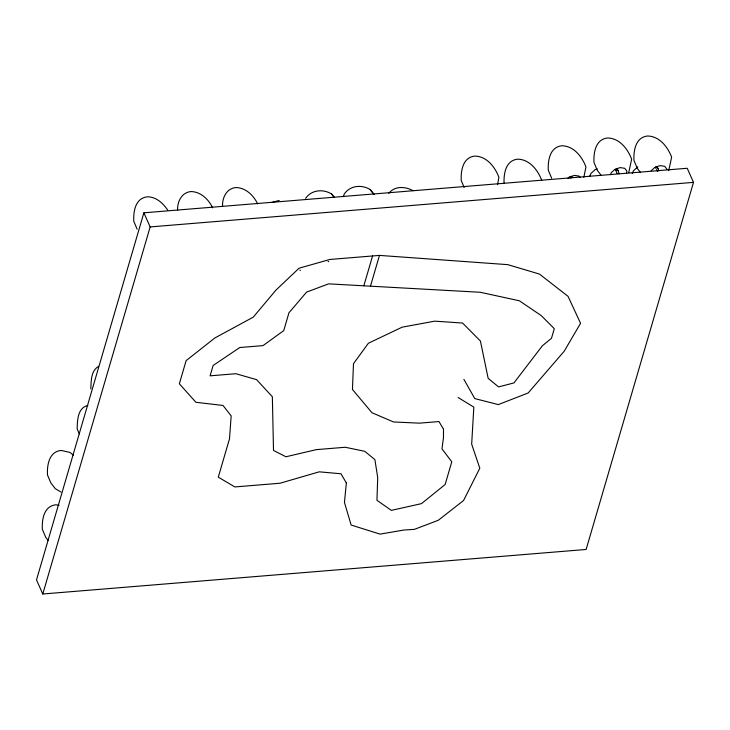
<?xml version="1.0" encoding="UTF-8"?>
<svg xmlns="http://www.w3.org/2000/svg" width="730" height="730" viewBox="0 0 730 730"><rect width="100%" height="100%" fill="white"/><g stroke="black" fill="none" stroke-linecap="round" stroke-linejoin="round"><path stroke-width="1.09" d="M90.812 388.88C91.241 381.033 90.766 371.004 98.513 366.36M177.609 210.514C177.135 201.973 181.469 192.483 190.931 191.552C200.759 191.689 208.671 199.409 212.64 207.849M222.559 206.49C222.084 197.949 226.419 188.468 235.881 187.537C245.709 187.674 253.62 195.394 257.59 203.834M504.083 183.622C503.59 173.85 505.625 160.381 517.716 159.158C529.606 159.368 537.891 170.117 541.742 180.365M346.358 482.931L344.451 502.441L351.139 525.043L380.093 534.123L403.845 530.035L414.394 529.36L438.265 520.289L463.577 500.488L479.802 468.222L471.671 444.141L473.834 407.112L458.084 397.512M497.568 184.654L498.9 177.28C495.049 167.033 486.764 156.284 474.874 156.074C462.784 157.288 460.74 170.756 461.241 180.538L464.171 187.519M583.836 177.381L585.953 166.96C582.102 156.713 573.817 145.964 561.927 145.754C549.836 146.976 547.801 160.436 548.294 170.218L551.643 178.193M610.636 174.707L611.147 172.764L614.979 169.305L620.171 167.599L624.734 168.311L626.933 171.158L626.431 173.11M628.731 172.654L631.633 159.186C627.791 148.938 619.505 138.189 607.615 137.979C595.516 139.202 593.481 152.661 593.974 162.443L597.332 170.418L601.182 175.401M668.716 170.665L671.627 157.206C667.777 146.949 659.491 136.2 647.601 135.999C635.511 137.213 633.467 150.681 633.968 160.454L637.317 168.429L640.529 172.581M143.874 212.813L36.5 579.894L42.778 594.001L586.126 549.462L693.5 182.372L687.222 168.265L143.874 212.813L150.161 226.921L42.778 594.001M346.504 483.26L341.01 473.77L319.202 471.826L280.128 483.223L234.841 486.937L218.288 477.155L229.512 438.766L231.173 415.918L223.015 405.46L195.914 402.294L179.352 383.779L186.123 360.638L214.848 337.981L253.255 317.149L275.867 290.202L299.035 268.229L329.851 259.469L379.472 255.4L507.824 264.652L539.433 274.06L568.049 296.334L580.56 323.299L564.18 351.258L528.192 392.968L498.316 404.593L474.774 398.58L463.906 379.381M363.841 285.804L372.565 255.974M370.466 286.178L379.472 255.4M343.355 196.726L344.268 193.979C350.144 185.365 361.688 184.352 370.22 189.563L373.952 194.353M589.721 176.24L590.962 173.439L595.342 169.488L597.313 168.84M632.226 173.567L633.467 170.774L637.847 166.823M305.615 198.377C311.482 189.763 323.034 188.751 331.557 193.961L334.048 197.155M571.216 177.956L572.01 177.153L571.663 176.432L570.513 176.532L569.71 177.335L570.066 178.056M617.224 173.676L615.399 169.561L617.343 168.657L617.699 169.378L616.896 170.181M300.368 270.465L299.921 270.073M388.798 193.359C394.638 185.685 405.405 186.405 413.043 190.694M567.758 178.458L569.29 177.08L574.483 175.373L579.054 176.085L580.158 177.509M651.133 170.774L654.965 167.316L660.157 165.619L664.729 166.321L666.928 169.168M271.733 202.493L279.216 200.431M87.855 405.433C77.562 407.887 77.325 420.453 77.188 428.93L79.278 433.912M150.161 226.921L693.5 182.372M59.094 505.26L55.964 504.777C43.864 505.99 41.829 519.459 42.331 529.241L45.68 537.216L48.244 540.538M656.799 168L658.469 168.694M616.813 169.99L618.483 170.683M328.08 261.44L328.692 261.696M60.992 492.066L55.316 488.689L50.826 482.877L47.477 474.902C46.975 465.12 49.02 451.651 61.11 450.437L69.998 452.436L73.493 455.237M370.22 189.563L374.034 194.499M331.557 193.961L334.103 197.246M167.736 210.149C163.082 203.241 156.247 196.799 147.414 196.808C135.315 198.022 133.28 211.49 133.782 221.263L137.13 229.247M656.507 169.552L657.566 171.422M657.684 167.389L657.338 166.677L656.188 166.768L655.385 167.581L655.741 168.292M615.399 169.561L615.746 170.282M658.131 168.794L658.807 170.847M618.137 170.784L619.149 173.859M443.502 429.194L443.466 437.671L441.969 448.886L451.788 461.78L445.136 484.519L421.502 503.627L391.353 510.38L376.945 500.305L377.711 477.566L374.891 459.608L364.781 451.322L345.244 447.262L316.318 449.634L285.923 456.77L273.504 450.428L272.354 396.755L256.559 379.627L235.872 373.724L210.103 375.831L213.124 365.502L239.768 347.526L263.01 345.618L283.733 330.635L288.952 312.787L306.591 292.109L328.619 283.851L480.258 292.274L519.358 300.778L541.213 315.57L554.298 328.655L551.469 338.318L542.335 345.81L513.957 382.912L498.544 386.918L488.16 378.35L480.422 341.038L462.565 323.034L434.706 321.154L402.139 327.168L368.394 343.237L353.484 363.677L352.453 389.473L371.99 412.751L393.543 421.958L419.495 423.154L438.967 421.557L443.502 429.194"/></g></svg>
